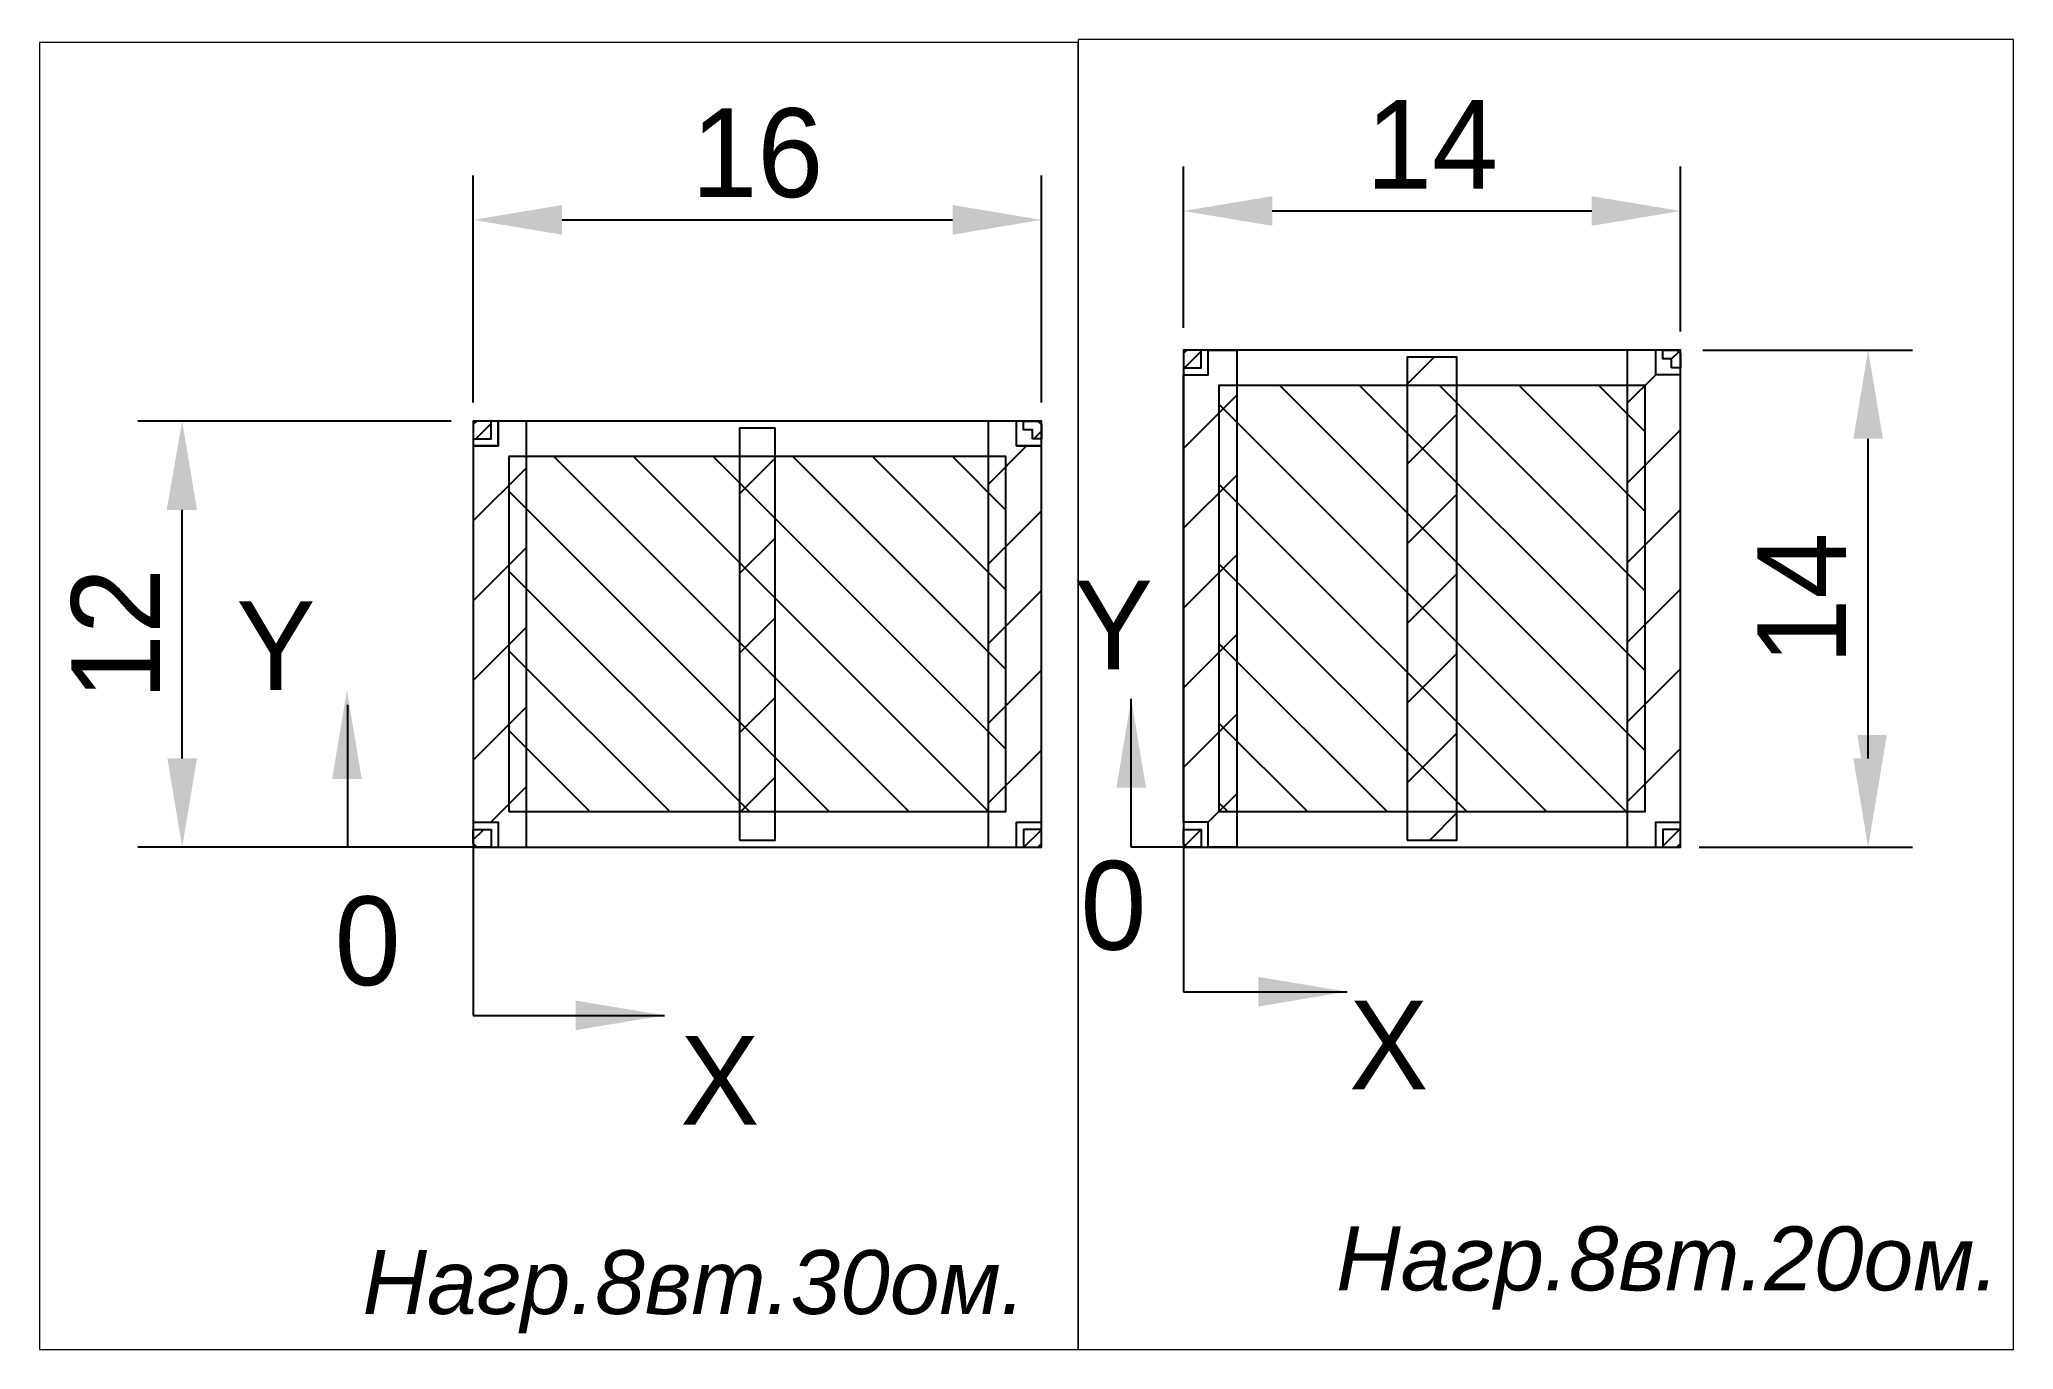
# Model space of a CAD drawing. Extents: x 522 to 577.6, y 112.3 to 149.2.
import ezdxf

# ---------------------------------------------------------------- set-up
doc = ezdxf.new("R2010")
doc.units = 0
doc.header["$LTSCALE"] = 2
doc.layers.get('DEFPOINTS').update_dxf_attribs({"linetype": 'CONTINUOUS'})
for name, color, linetype in [('COMP', 1, 'CONTINUOUS'), ('REZIST', 9, 'CONTINUOUS'), ('Проводники', 7, 'CONTINUOUS'), ('Тех.требования', 7, 'CONTINUOUS'), ('Штриховка', 7, 'CONTINUOUS'), ('Штриховка рез.', 7, 'CONTINUOUS')]:
    doc.layers.add(name, color=color, linetype=linetype)
doc.styles.add('STYLE1', font='')
doc.styles.get('STYLE1').set_extended_font_data('Arial Cyr', italic=True)
doc.dimstyles.get("Standard").update_dxf_attribs({"dimtxt": 0.18, "dimasz": 0.18, "dimexe": 0.18, "dimexo": 0.0625, "dimgap": 0.09, "dimtad": 0, "dimtih": 1, "dimtoh": 1, "dimdec": 4, "dimzin": 0, "dimdsep": 46, "dimtxsty": 'Standard', "dimcen": 0.09, "dimadec": 0, "dimazin": 0, "dimtfac": 1, "dimtdec": 4, "dimtofl": 0, "dimtmove": 0, "dimatfit": 3, "dimfxl": 0, "dimtolj": 1, "dimtzin": 0, "dimarcsym": 0})

# ---------------------------------------------------------------- blocks, each defined once
blk = doc.blocks.new('*D5')
at = {"layer": 'DEFPOINTS', "color": 0, "linetype": 'Continuous', "ltscale": 2}
for p in [(568.229, 144.404), (554.229, 140.488), (568.229, 140.388)]:
    blk.add_point(p, dxfattribs=at)
at = {"layer": 'Тех.требования', "color": 0, "linetype": 'Continuous', "lineweight": -2, "ltscale": 2}
for p, q in [((554.229, 141.113), (554.229, 145.654)), ((568.229, 141.013), (568.229, 145.654)), ((556.729, 144.404), (565.729, 144.404))]:
    blk.add_line(p, q, dxfattribs=at)
at = {"layer": 'Тех.требования', "color": 0, "linetype": 'Continuous', "ltscale": 2}
for points in [[(556.729, 144.821), (556.729, 143.987), (554.229, 144.404)], [(565.729, 144.821), (565.729, 143.987), (568.229, 144.404)]]:
    blk.add_solid(points, dxfattribs=at)
at = {"layer": 'Тех.требования', "color": 0, "linetype": 'Continuous', "ltscale": 2, "insert": (561.229, 146.279), "char_height": 2.5, "attachment_point": 5}
blk.add_mtext('\\A1;14', dxfattribs=at)
blk = doc.blocks.new('*D7')
at = {"layer": 'DEFPOINTS', "color": 0, "linetype": 'Continuous', "ltscale": 2}
for p in [(568.229, 140.488), (573.513, 140.488), (568.129, 126.488)]:
    blk.add_point(p, dxfattribs=at)
at = {"layer": 'Тех.требования', "color": 0, "linetype": 'Continuous', "lineweight": -2, "ltscale": 2}
for p, q in [((568.854, 140.488), (574.763, 140.488)), ((573.513, 128.988), (573.513, 137.988)), ((568.754, 126.488), (574.763, 126.488))]:
    blk.add_line(p, q, dxfattribs=at)
at = {"layer": 'Тех.требования', "color": 0, "linetype": 'Continuous', "ltscale": 2}
for points in [[(573.096, 137.988), (573.93, 137.988), (573.513, 140.488)], [(573.096, 128.988), (573.93, 128.988), (573.513, 126.488)]]:
    blk.add_solid(points, dxfattribs=at)
at = {"layer": 'Тех.требования', "color": 0, "linetype": 'Continuous', "ltscale": 2, "insert": (571.638, 133.488), "char_height": 2.5, "attachment_point": 5, "rotation": 90}
blk.add_mtext('\\A1;14', dxfattribs=at)

msp = doc.modelspace()

# ---------------------------------------------------------------- hatches: boundary and pattern name
at = {"layer": 'Штриховка', "linetype": 'Continuous', "ltscale": 2}
h = msp.add_hatch(dxfattribs=at)
h.set_pattern_fill('ANSI31', color=256, scale=0.5, style=0)
h.set_pattern_definition([(45, (554.2295, 126.4878), (-1.12253, 1.12253), [])])
h.paths.add_polyline_path([(535.72949, 138.48775), (534.92949, 138.48775), (534.92949, 137.78775), (534.22949, 137.78775), (534.22949, 127.18775), (534.92949, 127.18775), (534.92949, 126.48775), (535.72949, 126.48775)])
h.paths.add_polyline_path([(542.72949, 138.28775), (541.72949, 138.28775), (541.72949, 126.68775), (542.72949, 126.68775)])
h.paths.add_polyline_path([(550.22949, 137.78775), (549.52949, 137.78775), (549.52949, 138.48775), (548.72949, 138.48775), (548.72949, 126.48775), (549.52949, 126.48775), (549.52949, 127.18775), (550.22949, 127.18775)])
h.paths.add_polyline_path([(555.72949, 140.48775), (554.92949, 140.48775), (554.92949, 139.78775), (554.22949, 139.78775), (554.22949, 127.18775), (554.92949, 127.18775), (554.92949, 126.48775), (555.72949, 126.48775)])
h.paths.add_polyline_path([(561.92949, 140.28775), (560.52949, 140.28775), (560.52949, 126.68775), (561.92949, 126.68775)])
h.paths.add_polyline_path([(568.22949, 139.78775), (567.52949, 139.78775), (567.52949, 140.48775), (566.72949, 140.48775), (566.72949, 126.48775), (567.52949, 126.48775), (567.52949, 127.18775), (568.22949, 127.18775)])
h.paths.add_polyline_path([(534.72949, 138.48775), (534.32949, 138.48775), (534.22949, 138.38775), (534.22949, 137.98775), (534.72949, 137.98775)], flags=17)
h.paths.add_polyline_path([(534.72949, 126.98775), (534.22949, 126.98775), (534.22949, 126.58775), (534.32949, 126.48775), (534.72949, 126.48775)], flags=17)
h.paths.add_polyline_path([(550.22949, 126.98775), (549.72949, 126.98775), (549.72949, 126.48775), (550.12949, 126.48775), (550.22949, 126.58775)], flags=17)
h.paths.add_polyline_path([(550.22949, 138.38775), (550.12949, 138.48775), (549.72949, 138.48775), (549.72949, 138.23775), (549.97949, 138.23775), (549.97949, 137.98775), (550.22949, 137.98775)], flags=17)
h.paths.add_polyline_path([(554.72949, 140.48775), (554.32949, 140.48775), (554.22949, 140.38775), (554.22949, 139.98775), (554.72949, 139.98775)], flags=17)
h.paths.add_polyline_path([(554.72949, 126.98775), (554.22949, 126.98775), (554.22949, 126.58775), (554.32949, 126.48775), (554.72949, 126.48775)], flags=17)
h.paths.add_polyline_path([(568.22949, 140.38775), (568.12949, 140.48775), (567.72949, 140.48775), (567.72949, 140.23775), (567.97949, 140.23775), (567.97949, 139.98775), (568.22949, 139.98775)], flags=17)
h.paths.add_polyline_path([(568.22949, 126.98775), (567.72949, 126.98775), (567.72949, 126.48775), (568.12949, 126.48775), (568.22949, 126.58775)], flags=17)
at = {"layer": 'Штриховка рез.', "linetype": 'Continuous', "ltscale": 2}
h = msp.add_hatch(dxfattribs=at)
h.set_pattern_fill('ANSI31', color=256, scale=0.5, angle=90, style=0)
h.set_pattern_definition([(135, (554.2295, 126.4878), (-1.12253, -1.12253), [])])
h.paths.add_polyline_path([(549.22949, 137.48775), (535.22949, 137.48775), (535.22949, 127.48775), (549.22949, 127.48775)])
h.paths.add_polyline_path([(567.22949, 139.48775), (555.22949, 139.48775), (555.22949, 127.48775), (567.22949, 127.48775)])

# ---------------------------------------------------------------- linework, layer by layer
at = {"layer": 'COMP', "linetype": 'Continuous', "ltscale": 2}
for points in [[(554.22949, 126.48775), (568.22949, 126.48775), (568.22949, 140.48775), (554.22949, 140.48775)], [(534.22949, 126.48775), (550.22949, 126.48775), (550.22949, 138.48775), (534.22949, 138.48775)]]:
    msp.add_lwpolyline(points, close=True, dxfattribs=at)
at = {"layer": 'REZIST', "color": 1, "linetype": 'Continuous', "ltscale": 2}
for points in [[(555.22949, 127.48775), (567.22949, 127.48775), (567.22949, 139.48775), (555.22949, 139.48775)], [(535.22949, 127.48775), (549.22949, 127.48775), (549.22949, 137.48775), (535.22949, 137.48775)]]:
    msp.add_lwpolyline(points, close=True, dxfattribs=at)
at = {"layer": 'Проводники', "linetype": 'Continuous', "ltscale": 2}
for p, q in [((549.52949, 137.78775), (549.52949, 138.48775)), ((534.22949, 127.18775), (534.92949, 127.18775)), ((534.92949, 127.18775), (534.92949, 126.48775))]:
    msp.add_line(p, q, dxfattribs=at)
at = {"layer": 'Проводники', "color": 1, "linetype": 'Continuous', "ltscale": 2}
for points in [[(554.22949, 140.38775), (554.22949, 139.98775), (554.72949, 139.98775), (554.72949, 140.48775), (554.32949, 140.48775)], [(567.97949, 139.98775), (567.97949, 140.23775), (567.72949, 140.23775), (567.72949, 140.48775), (568.12949, 140.48775), (568.22949, 140.38775), (568.22949, 139.98775)], [(534.22949, 138.38775), (534.22949, 137.98775), (534.72949, 137.98775), (534.72949, 138.48775), (534.32949, 138.48775)], [(549.97949, 137.98775), (549.97949, 138.23775), (549.72949, 138.23775), (549.72949, 138.48775), (550.12949, 138.48775), (550.22949, 138.38775), (550.22949, 137.98775)], [(534.22949, 126.58775), (534.22949, 126.98775), (534.72949, 126.98775), (534.72949, 126.48775), (534.32949, 126.48775)], [(550.22949, 126.58775), (550.22949, 126.98775), (549.72949, 126.98775), (549.72949, 126.48775), (550.12949, 126.48775)], [(554.22949, 126.58775), (554.22949, 126.98775), (554.72949, 126.98775), (554.72949, 126.48775), (554.32949, 126.48775)], [(568.22949, 126.58775), (568.22949, 126.98775), (567.72949, 126.98775), (567.72949, 126.48775), (568.12949, 126.48775)]]:
    msp.add_lwpolyline(points, close=True, dxfattribs=at)
at = {"layer": 'Проводники', "linetype": 'Continuous', "ltscale": 2}
for points in [[(554.92949, 126.48775), (554.92949, 127.18775), (554.22949, 127.18775), (554.22949, 139.78775), (554.92949, 139.78775), (554.92949, 140.48775), (555.72949, 140.48775), (555.72949, 126.48775)], [(560.52949, 126.68775), (561.92949, 126.68775), (561.92949, 140.28775), (560.52949, 140.28775)], [(567.52949, 126.48775), (567.52949, 127.18775), (568.22949, 127.18775), (568.22949, 139.78775), (567.52949, 139.78775), (567.52949, 140.48775), (566.72949, 140.48775), (566.72949, 126.48775)], [(535.72949, 138.48775), (534.92949, 138.48775), (534.92949, 137.78775), (534.22949, 137.78775), (534.22949, 127.18775), (534.92949, 127.18775), (534.92949, 126.48775), (535.72949, 126.48775)], [(550.22949, 137.78775), (549.52949, 137.78775), (549.52949, 138.48775), (548.72949, 138.48775), (548.72949, 126.48775), (549.52949, 126.48775), (549.52949, 127.18775), (550.22949, 127.18775)], [(541.72949, 126.68775), (542.72949, 126.68775), (542.72949, 138.28775), (541.72949, 138.28775)]]:
    msp.add_lwpolyline(points, close=True, dxfattribs=at)
for points in [[(534.22949, 137.78775), (534.92949, 137.78775), (534.92949, 138.48775)], [(534.92949, 126.48775), (535.72949, 126.48775), (535.72949, 138.48775), (534.92949, 138.48775)], [(549.52949, 138.48775), (548.72949, 138.48775), (548.72949, 126.48775), (549.52949, 126.48775)], [(534.22949, 137.78775), (534.22949, 127.18775)], [(549.52949, 137.78775), (550.22949, 137.78775)], [(550.22949, 127.18775), (550.22949, 137.78775)], [(549.52949, 126.48775), (549.52949, 127.18775), (550.22949, 127.18775)]]:
    msp.add_lwpolyline(points, dxfattribs=at)
at = {"layer": 'Тех.требования', "linetype": 'Continuous', "ltscale": 2}
for p, q in [((534.22949, 139.01275), (534.22949, 145.40414)), ((550.22949, 139.01275), (550.22949, 145.40414)), ((536.72949, 144.15414), (547.72949, 144.15414)), ((533.60449, 138.48775), (524.7822, 138.48775)), ((526.0322, 128.98775), (526.0322, 135.98775)), ((552.759, 126.48775), (552.759, 130.66238)), ((530.69976, 126.48775), (530.69976, 130.49581)), ((533.70449, 126.48775), (524.7822, 126.48775)), ((534.22949, 126.48775), (530.69976, 126.48775)), ((534.22949, 126.48775), (534.22949, 121.75115)), ((554.22949, 126.48775), (552.759, 126.48775)), ((554.22949, 126.48775), (554.22949, 122.41741)), ((554.22949, 122.41741), (558.84351, 122.41741)), ((534.22949, 121.75115), (539.61815, 121.75115))]:
    msp.add_line(p, q, dxfattribs=at)
at = {"layer": 'Тех.требования', "linetype": 'Continuous', "lineweight": 9, "ltscale": 2}
for points in [[(522.01308, 112.34023), (551.26872, 112.34023), (551.26872, 149.15109), (522.01308, 149.15109)], [(551.26872, 112.34023), (577.60713, 112.34023), (577.60713, 149.23437), (551.26872, 149.23437)]]:
    msp.add_lwpolyline(points, close=True, dxfattribs=at)
at = {"layer": 'Тех.требования', "linetype": 'Continuous', "ltscale": 2}
for points in [[(536.72949, 144.57081), (536.72949, 143.73747), (534.22949, 144.15414)], [(547.72949, 144.57081), (547.72949, 143.73747), (550.22949, 144.15414)], [(525.61553, 135.98775), (526.44886, 135.98775), (526.0322, 138.48775)], [(530.25474, 128.41223), (531.08808, 128.41223), (530.67141, 130.91223)], [(552.34234, 128.16238), (553.17567, 128.16238), (552.759, 130.66238)], [(525.61553, 128.98775), (526.44886, 128.98775), (526.0322, 126.48775)], [(556.34351, 122.83408), (556.34351, 122.00075), (558.84351, 122.41741)], [(537.11815, 122.16782), (537.11815, 121.33449), (539.61815, 121.75115)]]:
    msp.add_solid(points, dxfattribs=at)
at = {"layer": 'Тех.требования', "linetype": 'Continuous', "lineweight": 9, "ltscale": 2}
for points in [[(536.72949, 143.73747), (534.22949, 144.15414), (536.72949, 144.57081)], [(547.72949, 144.57081), (550.22949, 144.15414), (547.72949, 143.73747)], [(556.72949, 143.98732), (554.22949, 144.40399), (556.72949, 144.82065)], [(565.72949, 144.82065), (568.22949, 144.40399), (565.72949, 143.98732)], [(573.09634, 137.98775), (573.513, 140.48775), (573.92967, 137.98775)], [(525.5962, 135.99105), (526.0322, 138.48775), (526.42951, 135.9846)], [(530.25474, 128.41223), (530.67141, 130.91223), (531.08808, 128.41223)], [(552.34234, 128.16238), (552.759, 130.66238), (553.17567, 128.16238)], [(574.04025, 129.65123), (573.62358, 127.15123), (573.20692, 129.65123)], [(526.44886, 128.98775), (526.0322, 126.48775), (525.61553, 128.98775)], [(556.34351, 122.83408), (558.84351, 122.41741), (556.34351, 122.00075)], [(537.11815, 122.16782), (539.61815, 121.75115), (537.11815, 121.33449)]]:
    msp.add_solid(points, dxfattribs=at)

# ---------------------------------------------------------------- texts
at = {"layer": 'Тех.требования', "linetype": 'Continuous', "ltscale": 2, "style": 'STYLE1'}
for s, p in [('Нагр.8вт.20ом.', (558.53179, 114.00588)), ('Нагр.8вт.30ом.', (531.10984, 113.33962))]:
    msp.add_text(s, height=1.8, dxfattribs=at).set_placement(p)
at = {"layer": 'Тех.требования', "linetype": 'Continuous', "ltscale": 2, "char_height": 2.5, "attachment_point": 5}
for s, insert in [('\\A1;16', (542.22949, 146.02914)), ('Y', (552.25891, 132.74444)), ('Y', (528.67102, 132.16146)), ('0', (552.25891, 124.83261)), ('0', (531.25485, 123.83322)), ('X', (560.0104, 120.91833)), ('X', (541.17343, 119.91894))]:
    msp.add_mtext(s, dxfattribs=dict(at, insert=insert))
at = {"layer": 'Тех.требования', "linetype": 'Continuous', "ltscale": 2, "insert": (524.1572, 132.48775), "char_height": 2.5, "attachment_point": 5, "rotation": 90}
msp.add_mtext('\\A1;12', dxfattribs=at)

# ---------------------------------------------------------------- dimensions: what is measured, and where the dimension line sits
at = {"layer": 'Тех.требования', "linetype": 'Continuous', "ltscale": 2}
dim = msp.add_linear_dim(base=(568.22949, 144.40399), p1=(554.22949, 140.48775), p2=(568.22949, 140.38775), dimstyle='Standard', override={"dimtxt": 2.5, "dimasz": 2.5, "dimexe": 1.25, "dimexo": 0.625, "dimgap": 0.625, "dimtad": 1, "dimtih": 0, "dimtoh": 0, "dimzin": 8, "dimlunit": 6, "dimcen": 2.5, "dimtofl": 1}, dxfattribs=at)
dim.commit()
dim.dimension.update_dxf_attribs({"geometry": '*D5', "text_midpoint": (561.22949, 146.27899)})
dim = msp.add_linear_dim(base=(573.513, 140.48775), p1=(568.12949, 126.48775), p2=(568.22949, 140.48775), angle=90, dimstyle='Standard', override={"dimtxt": 2.5, "dimasz": 2.5, "dimexe": 1.25, "dimexo": 0.625, "dimgap": 0.625, "dimtad": 1, "dimtih": 0, "dimtoh": 0, "dimzin": 8, "dimlunit": 6, "dimcen": 2.5, "dimtofl": 1}, dxfattribs=at)
dim.commit()
dim.dimension.update_dxf_attribs({"geometry": '*D7', "text_midpoint": (571.638, 133.48775)})

doc.saveas('drawing.dxf')
